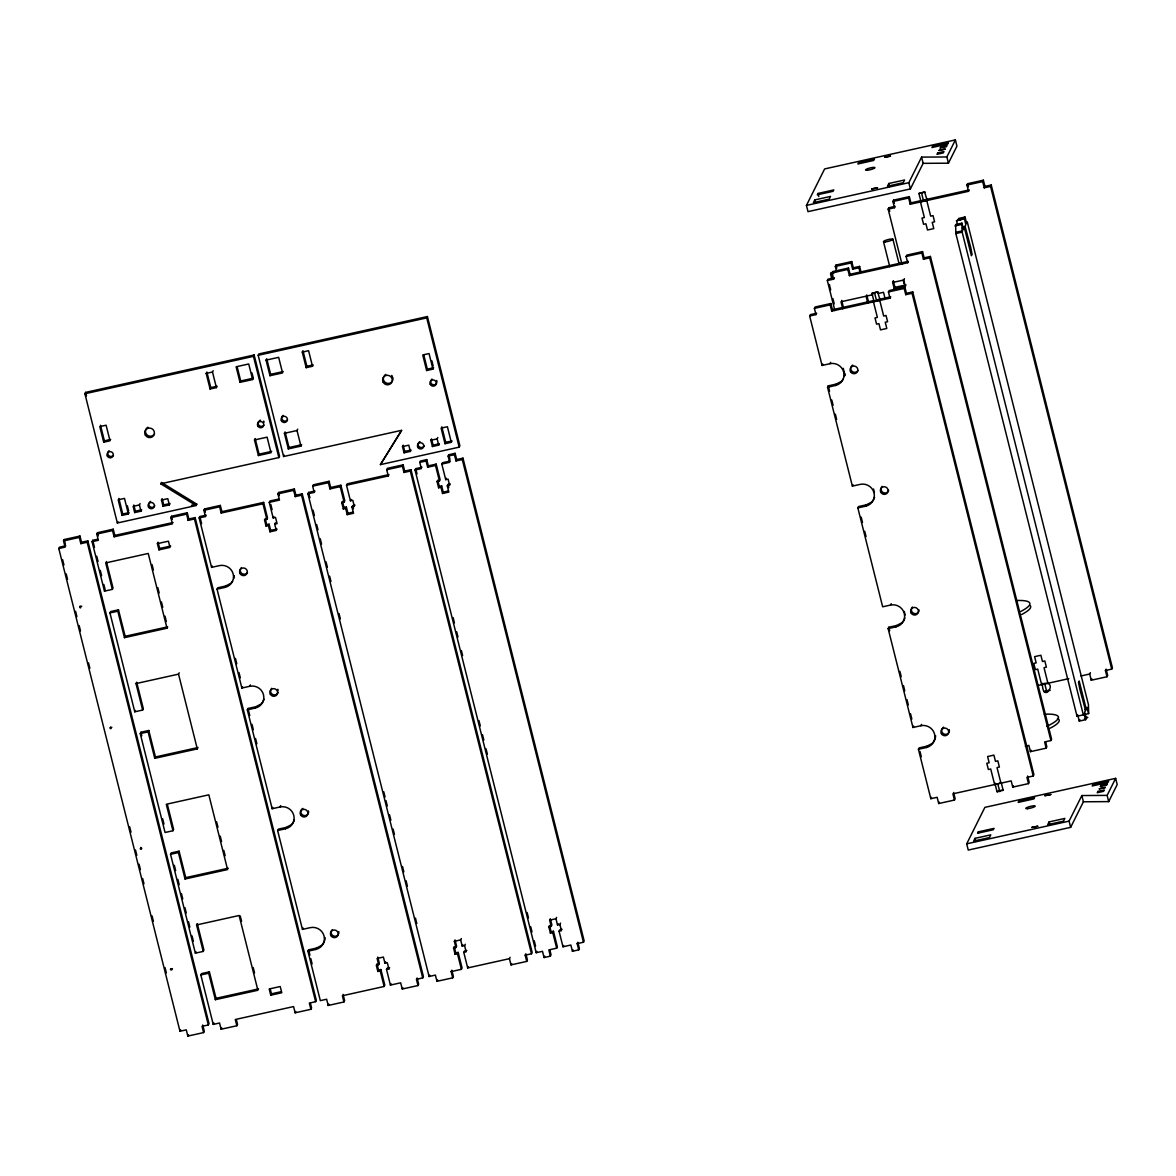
<?xml version="1.0" encoding="UTF-8"?>
<svg xmlns="http://www.w3.org/2000/svg" width="1176" height="1176" viewBox="0 0 1176 1176"><rect width="100%" height="100%" fill="white"/><g stroke="black" fill="none" stroke-linecap="round" stroke-linejoin="round"><path stroke-width="1.5" d="M81.732 606.184C77.351 606.948 82.246 609.683 80.115 606.037M84.907 393.754L85.583 392.402L254.134 354.99L279.55 456.2L278.859 457.567L160.715 483.792L161.406 482.425L196.789 504.166L196.113 505.518L117.35 522.997L84.907 393.754L253.457 356.357L254.134 354.99M103.709 442.191L99.798 426.623L106.105 425.212L110.015 440.794L103.709 442.191L104.399 440.824L100.489 425.256M202.713 1025.002L204.271 1031.22L203.595 1032.587L187.837 1036.085L186.278 1029.853L179.972 1031.249L58.8 548.53L59.476 547.178L65.782 545.782M58.8 548.53L65.106 547.134L63.533 540.916L64.224 539.549L79.968 536.05L81.541 542.283L80.85 543.65L87.156 542.239L87.832 540.886L81.541 542.283M80.85 543.65L79.292 537.417L79.968 536.05M106.384 561.54L113.028 588.015L112.352 589.382L104.473 591.131L92.066 541.68L92.742 540.328L97.476 539.269M92.066 541.68L98.372 540.284L96.799 534.066L97.49 532.699L113.234 529.2L114.807 535.433L114.116 536.785L172.402 523.864L170.843 517.631L171.52 516.264L187.278 512.765L188.836 518.998L188.16 520.365L194.466 518.969L195.142 517.602L188.836 518.998M114.116 536.785L112.558 530.567L113.234 529.2M117.35 522.997L118.026 521.644M122.76 514.015L129.066 512.618L128.39 513.971L122.083 515.382L122.76 514.015L118.849 498.433M135.372 511.222L141.664 509.811L140.988 511.178L134.681 512.574L135.372 511.222L133.799 504.989M140.988 511.178L139.429 504.945L140.106 503.593M210.092 388.991L206.182 373.424L206.873 372.057L210.783 387.624L210.092 388.991L216.399 387.595L217.075 386.228L210.783 387.624M216.399 387.595L212.489 372.013L213.165 370.661M104.473 591.131L105.164 589.764L103.826 584.472M163.038 506.283L161.48 500.05L162.156 498.697L163.729 504.916L163.038 506.283L169.344 504.886L170.02 503.519L163.729 504.916M142.649 710.054L136.004 683.579L136.681 682.227L143.325 708.687L142.649 710.054L134.77 711.803L109.956 612.931L110.632 611.564L118.497 609.815L125.141 636.289L124.465 637.657L167.007 628.205L167.683 626.852L125.141 636.289M124.465 637.657L117.821 611.182L118.497 609.815M157.408 543.621L158.084 542.254L159.657 548.486L158.981 549.854L170.006 547.399L168.433 541.18L157.408 543.621L158.981 549.854M252.002 372.998L253.31 378.187L252.634 379.554L240.022 382.347L240.713 380.98L237.229 367.147M380.421 464.623L401.736 430.298L283.592 456.523L258.191 355.299L258.867 353.947L427.417 316.535L459.86 445.777L459.184 447.145L380.421 464.623L401.442 430.49M188.16 520.365L186.602 514.132L187.278 512.765M266.055 360.135L266.731 358.768L270.642 374.336L269.966 375.703L282.563 372.91L278.653 357.342L266.055 360.135L269.966 375.703M199.156 517.925L199.832 516.558L206.138 515.161L205.462 516.529L199.156 517.925L211.562 567.361L219.442 565.612A11.422 11.113 26.5 0 1 233.201 574.064A11.422 11.113 26.5 0 1 224.91 587.412L217.046 589.161L241.859 688.034L249.738 686.284A11.422 11.113 26.5 0 1 263.498 694.751A11.422 11.113 26.5 0 1 255.207 708.084L247.327 709.834L272.156 808.72L280.02 806.971A11.422 11.113 26.5 0 1 293.794 815.424A11.422 11.113 26.5 0 1 285.503 828.771L277.624 830.521L302.452 929.393L310.317 927.643A11.422 11.113 26.5 0 1 324.076 936.096A11.422 11.113 26.5 0 1 315.785 949.444L307.921 951.193L320.328 1000.644L326.634 999.232L328.192 1005.465L343.951 1001.967L344.627 1000.614L343.069 994.382M205.462 516.529L203.889 510.296L204.58 508.929L220.324 505.43L221.896 511.663L221.206 513.03L262.954 503.769L263.63 502.402L221.896 511.663M221.206 513.03L219.647 506.797L220.324 505.43M254.486 439.956L255.177 438.604L259.073 454.171L258.397 455.538L270.994 452.731L267.099 437.163L254.486 439.956L258.397 455.538M306.186 367.662L302.276 352.094L302.967 350.727L306.863 366.295L306.186 367.662L312.493 366.265L313.169 364.898M134.77 711.803L135.446 710.436M211.562 567.361L212.253 565.994M288.326 448.894L284.416 433.327L285.106 431.96L289.017 447.527L288.326 448.894L300.938 446.101L301.615 444.734L289.017 447.527M167.418 804.663L173.622 829.374L172.931 830.741L165.066 832.49L140.238 733.604L140.929 732.236L148.793 730.487L155.438 756.962L154.762 758.329L197.289 748.891L197.98 747.524L155.438 756.962M217.046 589.161L217.722 587.794L225.586 586.045L230.746 583.37A11.422 11.113 26.5 0 0 232.583 581.12M283.592 456.523L284.269 455.156M300.938 446.101L297.028 430.519L297.704 429.166M154.762 758.329L148.117 731.854L148.793 730.487M197.289 748.891L178.531 674.142L179.208 672.79M224.91 587.412L225.586 586.045M268.422 525.569L266.07 526.084L266.746 524.716L269.113 524.202L268.422 525.569L269.995 531.787L276.286 530.391L274.728 524.158L277.095 523.643L275.522 517.411L273.17 517.94L269.26 502.358L269.936 501.005L278.462 499.109M269.26 502.358L279.491 500.094L277.933 493.861L278.609 492.494L294.368 488.995L295.926 495.228L295.25 496.595L301.556 495.199L302.232 493.832L295.926 495.228M266.07 526.084L264.497 519.851L266.864 519.336L267.54 517.969L263.63 502.402M273.17 517.94L273.846 516.573M269.995 531.787L270.671 530.42L269.113 524.202M274.728 524.158L275.404 522.805M295.25 496.595L293.691 490.363L294.368 488.995M276.286 530.391L276.977 529.024L270.671 530.42M307.921 493.788L308.597 492.421L314.903 491.024L314.227 492.391L307.921 493.788L429.093 976.506L435.399 975.095L436.957 981.328L452.716 977.829L453.392 976.477L451.834 970.244L451.143 971.611L452.716 977.829M314.227 492.391L312.654 486.158L313.345 484.791L329.089 481.293L330.662 487.525L329.971 488.893L340.217 486.614L340.893 485.247L330.662 487.525M329.971 488.893L328.413 482.66L329.089 481.293M241.859 688.034L242.535 686.681M459.184 447.145L426.741 317.902L427.417 316.535M346.508 485.218L347.199 483.85L388.933 474.59L388.256 475.957L346.508 485.218L350.419 500.785L352.785 500.27L354.344 506.488L351.991 507.018L353.55 513.25L347.243 514.647L345.685 508.414L346.361 507.047L344.009 507.576L343.319 508.943L345.685 508.414M249.738 686.284L250.414 684.932M343.319 508.943L341.76 502.711L342.436 501.344L344.009 507.576M341.76 502.711L344.127 502.181L344.803 500.829L340.893 485.247M203.227 951.413L196.583 924.939L197.259 923.586L203.904 950.046L203.227 951.413L195.363 953.163L170.535 854.29L171.211 852.923L179.09 851.174L185.734 877.649L185.058 879.001L227.585 869.564L208.828 794.829L166.286 804.266L172.931 830.741M350.419 500.785L351.109 499.433M247.327 709.834L248.018 708.481L255.883 706.732L261.028 704.042A11.422 11.113 26.5 0 0 264.071 699.161M185.058 879.001L178.414 852.541L179.09 851.174M347.243 514.647L347.934 513.28L346.361 507.047M351.991 507.018L352.668 505.651L355.034 505.136M255.207 708.084L255.883 706.732M427.329 369.161L433.621 367.765L432.944 369.117L426.638 370.528L427.329 369.161L423.845 355.314M388.256 475.957L386.698 469.724L387.374 468.357L403.133 464.858L404.691 471.091L404.015 472.458L410.306 471.061L410.997 469.694L404.691 471.091M404.059 452.804L402.501 446.571L403.177 445.204L404.735 451.437L404.059 452.804L410.365 451.393L411.041 450.04L404.735 451.437M404.015 472.458L402.442 466.225L403.133 464.858M549.883 950.12L551.044 954.794L550.368 956.162L544.076 957.558L542.504 951.325L536.212 952.722L415.04 470.018L415.716 468.651L422.008 467.254M415.04 470.018L421.331 468.607L419.773 462.389L420.449 461.021L426.756 459.625L428.314 465.858L427.638 467.21L435.517 465.461L436.193 464.108L428.314 465.858M432.415 446.512L430.857 440.28L431.533 438.913L433.091 445.145L432.415 446.512L438.721 445.101L439.398 443.749L433.091 445.145M427.638 467.21L426.065 460.992L426.756 459.625M438.721 445.101L437.149 438.883L437.825 437.516M445.689 442.338L451.996 440.941L451.319 442.308L445.013 443.705L445.689 442.338L441.794 426.77M195.363 953.163L196.039 951.796M440.985 487.261L438.619 487.79L439.295 486.423L441.661 485.909L440.985 487.261L442.543 493.494L448.85 492.097L447.292 485.864L449.644 485.35L448.085 479.117L445.719 479.646L441.808 464.064L442.499 462.712L450.364 460.963M272.156 808.72L272.832 807.353M441.808 464.064L449.688 462.315L448.13 456.097L448.806 454.73L455.112 453.333L456.67 459.551L455.994 460.918L462.286 459.522L462.976 458.155L456.67 459.551M438.619 487.79L437.06 481.557L437.737 480.205L439.295 486.423M437.06 481.557L439.427 481.043L440.103 479.676L436.193 464.108M455.994 460.918L454.421 454.7L455.112 453.333M280.02 806.971L280.711 805.604M445.719 479.646L446.395 478.279M236.361 1019.695L237.537 1024.37L236.861 1025.737L221.103 1029.235L219.544 1023.002L213.238 1024.399L200.831 974.963L201.508 973.596L209.387 971.846L216.031 998.321L215.355 999.688L257.882 990.251L239.125 915.501L196.583 924.939M442.543 493.494L443.22 492.127L441.661 485.909M447.292 485.864L447.968 484.512L450.335 483.983M277.624 830.521L278.3 829.153L286.18 827.404L291.325 824.729A11.422 11.113 26.5 0 0 294.368 819.834M215.355 999.688L208.696 973.213L209.387 971.846M179.972 1031.249L180.648 1029.897M285.503 828.771L286.18 827.404M187.837 1036.085L188.513 1034.718M203.595 1032.587L202.022 1026.354L208.328 1024.957L209.005 1023.605L87.832 540.886M213.238 1024.399L213.914 1023.032M221.103 1029.235L221.779 1027.868M302.452 929.393L303.129 928.04M270.759 995.19L269.201 988.972L280.226 986.517L281.799 992.75L270.759 995.19L271.45 993.838L270.274 989.163M307.921 951.193L308.597 949.84L316.476 948.091L321.621 945.401A11.422 11.113 26.5 0 0 325.091 937.639M315.785 949.444L316.476 948.091M310.405 1003.275L311.581 1007.95L310.89 1009.302L295.147 1012.801L295.823 1011.433M310.89 1009.302L309.332 1003.084L315.638 1001.673L316.315 1000.32L195.142 517.602M328.192 1005.465L328.868 1004.098M377.849 971.435L378.54 970.068L380.892 969.538L380.215 970.906L377.849 971.435L376.291 965.202L378.657 964.673L379.334 963.32L377.775 957.088M417.098 977.947L418.671 984.18L417.98 985.547L402.236 989.031L400.663 982.813L390.432 985.076L386.522 969.509L388.889 968.98L387.316 962.762L384.964 963.276L385.64 961.909M386.522 969.509L387.198 968.142L389.565 967.627L388.889 968.98M343.951 1001.967L342.378 995.749L384.126 986.473L384.802 985.12L380.892 969.538M390.432 985.076L391.108 983.709M402.236 989.031L402.912 987.678M806.442 205.418L824.626 168.932L955.382 139.915L956.941 146.147L948.444 163.185L923.145 163.346L910.4 188.924L808 211.636L806.442 205.418L908.827 182.692L921.587 157.114L946.871 156.967L955.382 139.915M417.98 985.547L416.422 979.314L422.728 977.918L423.404 976.55L302.232 493.832M814.777 199.92L813.424 202.654L829.168 199.156L830.535 196.421L814.777 199.92L815.556 203.036M818.011 193.452L817.335 194.804L833.078 191.306L833.769 189.953L818.011 193.452L818.79 196.554M429.093 976.506L429.769 975.139M455.92 947.533L454.348 941.3L455.024 939.947L456.597 946.165L455.92 947.533L453.554 948.062L455.112 954.28L457.479 953.765L458.155 952.398L455.788 952.928L455.112 954.28M436.957 981.328L437.634 979.961M453.554 948.062L454.23 946.695L455.788 952.928M465.255 944.24L464.579 945.607L462.212 946.136L460.654 939.903L461.33 938.536M462.212 946.136L462.903 944.769M510.119 957.308L509.428 958.675L467.695 967.936L463.785 952.369L464.461 951.002L466.828 950.473M451.143 971.611L461.389 969.333L462.065 967.966L458.155 952.398M467.695 967.936L468.371 966.569M809.661 316.006L810.337 314.639L816.644 313.242L815.968 314.595L809.661 316.006L822.068 365.442L829.947 363.693A11.422 11.113 26.5 0 1 843.707 372.145A11.422 11.113 26.5 0 1 835.416 385.493L827.551 387.242L852.365 486.114L860.244 484.365A11.422 11.113 26.5 0 1 874.003 492.817A11.422 11.113 26.5 0 1 865.712 506.165L857.848 507.914L882.662 606.801L890.541 605.052A11.422 11.113 26.5 0 1 904.3 613.505A11.422 11.113 26.5 0 1 896.009 626.852L888.13 628.601L912.958 727.474L920.823 725.724A11.422 11.113 26.5 0 1 934.597 734.177A11.422 11.113 26.5 0 1 926.306 747.524L918.427 749.274L930.833 798.71L937.14 797.313L938.698 803.546L954.456 800.048L955.132 798.68L953.574 792.462M827.345 280.549L828.022 279.182L834.328 277.786L833.637 279.138L827.345 280.549L834.872 310.552M831.917 279.403L830.579 274.067L831.256 272.7L835.974 271.656M815.968 314.595L814.409 308.377L815.086 307.01L830.829 303.511L832.402 309.744L831.711 311.111L889.997 298.175L890.688 296.808L877.296 299.777M833.637 279.138L832.079 272.92L832.755 271.553L848.513 268.054L850.072 274.287L849.395 275.654L907.681 262.718L908.357 261.351L850.072 274.287M836.489 271.112L835.313 266.438L835.989 265.07L851.747 261.572L853.306 267.805L852.629 269.172L858.921 267.775L859.612 266.408L853.306 267.805M888.821 183.485L887.454 186.22L903.212 182.721L904.565 180.001L888.821 183.485L889.6 186.602M831.711 311.111L830.153 304.878L830.829 303.511M849.395 275.654L847.837 269.422L848.513 268.054M852.629 269.172L851.057 262.939L851.747 261.572M526.745 961.409L525.187 955.177L525.863 953.81L527.436 960.042L526.745 961.409L511.001 964.893L511.678 963.541M888.159 209.137L888.85 207.77L895.142 206.373L894.466 207.726L888.159 209.137L902.021 264.35M894.466 207.726L892.907 201.508L893.584 200.141L909.342 196.642L910.9 202.875L910.224 204.242L968.51 191.306L969.186 189.939L924.292 199.905M822.068 365.442L822.759 364.075M525.187 955.177L531.493 953.78L532.169 952.413L410.997 469.694M910.224 204.242L908.651 198.009L909.342 196.642M551.206 926.379L549.648 920.161L550.324 918.794L551.897 925.027L551.206 926.379L548.854 926.908L550.412 933.141L552.779 932.612L553.455 931.245L551.088 931.774L550.412 933.141M548.854 926.908L549.53 925.541L551.088 931.774M536.212 952.722L536.888 951.369M829.947 363.693L830.623 362.326M560.555 923.101L559.879 924.454L557.512 924.983L555.954 918.75L556.63 917.398M557.512 924.983L558.188 923.616M827.551 387.242L828.227 385.875L836.107 384.126L841.252 381.45A11.422 11.113 26.5 0 0 843.104 379.201M544.076 957.558L544.753 956.191M578.724 949.87L577.166 943.637L577.842 942.27L579.4 948.503L578.724 949.87L572.418 951.266L570.86 945.034L562.981 946.783L559.07 931.216L559.761 929.848L562.113 929.319M923.616 201.258L921.675 193.452M876.62 301.144L874.679 293.324M927.438 199.2L926.762 200.567L930.672 216.134L933.038 215.62L934.597 221.838L932.23 222.367L933.788 228.6L927.497 229.996L925.924 223.763L923.572 224.293L921.999 218.06L924.365 217.531L920.455 201.963L921.131 200.596L910.9 202.875M835.416 385.493L836.107 384.126M550.368 956.162L548.81 949.929L556.689 948.179L557.365 946.827L553.455 931.245M880.442 299.086L879.766 300.439L883.676 316.021L886.043 315.491L887.601 321.724L885.234 322.239L886.807 328.471L880.501 329.868L878.942 323.635L876.576 324.164L875.003 317.932L877.37 317.417L873.459 301.835L874.15 300.483L832.402 309.744M894.245 288.708L894.936 287.341L905.961 284.901L905.285 286.268L894.245 288.708L892.687 282.475L893.363 281.123M889.997 298.175L888.439 291.942L889.115 290.575L904.873 287.076L906.431 293.309L905.755 294.676L912.062 293.28L912.738 291.913L906.431 293.309M907.681 262.718L906.123 256.486L906.799 255.119L922.557 251.62L924.115 257.853L923.439 259.22L929.731 257.823L930.422 256.456L924.115 257.853M562.981 946.783L563.671 945.416M905.285 286.268L903.712 280.035L904.388 278.668M572.418 951.266L573.109 949.899M905.755 294.676L904.197 288.443L904.873 287.076M923.439 259.22L921.866 252.987L922.557 251.62M577.166 943.637L583.458 942.241L584.149 940.873L462.976 458.155M968.51 191.306L966.937 185.073L967.627 183.706L983.371 180.207L984.944 186.44L984.253 187.807L990.56 186.411L991.236 185.044L984.944 186.44M956.514 220.721L962.688 219.133L956.514 220.721L957.749 225.263M1077.025 716.243L1077.716 714.876L1079.274 721.109L1085.58 719.712L1084.007 713.479L1083.331 714.846L1077.025 716.243L955.853 233.524L955.647 224.572L961.953 223.175L963.512 229.394L965.893 224.631L964.335 218.398L965.011 217.031L958.719 218.427L958.028 219.794L964.335 218.398M1083.331 714.846L962.159 232.128L961.953 223.175M984.253 187.807L982.695 181.574L983.371 180.207M962.291 228.1L964.643 226.924L963.791 226.762M852.365 486.114L853.041 484.762M857.848 507.914L858.524 506.562L866.389 504.813L871.548 502.123A11.422 11.113 26.5 0 0 874.577 497.242M865.712 506.165L866.389 504.813M890.541 605.052L891.217 603.685M888.13 628.601L888.821 627.234L896.685 625.485L901.83 622.81A11.422 11.113 26.5 0 0 904.873 617.914M896.009 626.852L896.685 625.485M912.958 727.474L913.634 726.106M920.823 725.724L921.514 724.372M918.427 749.274L919.103 747.907L926.982 746.172L932.127 743.482A11.422 11.113 26.5 0 0 935.611 735.72M926.306 747.524L926.982 746.172M930.833 798.71L931.524 797.357M938.698 803.546L939.389 802.179M1042.318 683.315L1041.627 684.682L1037.717 669.115L1035.365 669.629L1033.792 663.411L1036.159 662.882L1034.601 656.649L1040.892 655.252L1042.465 661.485L1044.817 660.956L1046.39 667.189L1044.023 667.703L1047.934 683.285M995.322 783.201L994.631 784.554L990.721 768.986L988.369 769.516L986.796 763.283L989.163 762.754L987.605 756.535L993.896 755.124L995.469 761.357L997.821 760.828L999.394 767.061L997.028 767.59L1000.938 783.157M1044.788 683.976L1046.743 691.738M966.701 843.839L984.885 807.368L1115.642 778.35L1117.2 784.568L1108.703 801.62L1083.405 801.782L1070.66 827.345L968.26 850.072L966.701 843.839L1069.087 821.127L1081.847 795.549L1107.13 795.388L1115.642 778.35M997.792 783.863L999.762 791.624M975.036 838.356L973.684 841.075L989.428 837.591L990.795 834.857L975.036 838.356L975.83 841.472M1027.603 776.028L1029.176 782.26L1028.5 783.613L1012.742 787.112L1013.418 785.759M1045.685 742.13L1046.846 746.804L1046.17 748.156L1030.426 751.655L1031.102 750.288M1028.5 783.613L1026.927 777.395L1033.234 775.998L1033.91 774.631L912.738 291.913M1046.17 748.156L1044.611 741.938L1050.903 740.542L1051.594 739.175L930.422 256.456M1106.998 676.744L1105.425 670.526L1106.116 669.159L1107.674 675.391L1106.998 676.744L1091.24 680.242L1089.682 674.024L1090.358 672.657M1091.24 680.242L1091.916 678.875M1079.274 721.109L1079.95 719.741M1085.58 719.712L1086.256 718.345L1084.698 712.112L1087.065 707.349L1088.638 713.567L1085.477 714.273M1088.638 713.567L1088.432 704.615L967.26 221.896L966.584 223.264L965.011 217.031M1105.425 670.526L1111.732 669.129L1112.408 667.762L991.236 185.044M1049.08 821.921L1047.713 824.655L1063.472 821.157L1064.839 818.423L1049.08 821.921L1049.859 825.038M923.087 201.361L920.955 201.449L918.926 193.481L924.557 191.85L927.026 199.905L924.16 201.125M925.071 192.114L918.926 193.481M920.882 201.258L922.704 200.346M876.091 301.232L873.959 301.335L871.93 293.353L877.561 291.721L880.03 299.777L877.164 300.997M878.075 291.986L871.93 293.353M1042.054 683.976C1060.061 678.817 1042.906 705.791 1042.348 683.712M1044.009 691.767L1045.832 690.856M998.336 783.716L1001.202 782.496L1003.157 790.287L997.086 791.83L998.836 790.728M111.838 727.327C107.222 727.165 112.749 730.472 110.529 727.194M172.431 968.686L171.505 968.892M1084.36 718.874L1087.771 717.433L1086.051 717.36M892.907 201.508L908.651 198.009M966.937 185.073L982.695 181.574M258.191 355.299L426.741 317.902M206.182 373.424L212.489 372.013M302.276 352.094L308.582 350.698L312.493 366.265M240.713 380.98L253.31 378.187M270.642 374.336L283.24 371.543M306.863 366.295L311.596 365.251M954.971 225.939L961.277 224.528M956.544 232.157L962.835 230.761M955.853 233.524L962.159 232.128M835.313 266.438L851.057 262.939M832.079 272.92L847.837 269.422M906.123 256.486L921.866 252.987M830.579 274.067L833.725 273.361M104.399 440.824L110.691 439.427M892.687 282.475L903.712 280.035M872.886 294.676L840.987 301.762L842.751 308.818M878.193 293.5L883.514 292.324L884.852 297.66M814.409 308.377L830.153 304.878M888.439 291.942L904.197 288.443M284.416 433.327L297.028 430.519M259.073 454.171L271.685 451.378M139.429 504.945L133.123 506.356L134.681 512.574M161.48 500.05L167.786 498.653L169.344 504.886M402.501 446.571L408.792 445.175L410.365 451.393M430.857 440.28L437.149 438.883M191.423 505.357L196.789 504.166M63.533 540.916L79.292 537.417M96.799 534.066L112.558 530.567M170.843 517.631L186.602 514.132M203.889 510.296L219.647 506.797M277.933 493.861L293.691 490.363M312.654 486.158L328.413 482.66M386.698 469.724L402.442 466.225M419.773 462.389L426.065 460.992M448.13 456.097L454.421 454.7M114.807 535.433L173.093 522.497M159.657 548.486L170.682 546.046M347.934 513.28L352.653 512.236M443.22 492.127L447.953 491.083M109.956 612.931L117.821 611.182M136.004 683.579L178.531 674.142M140.238 733.604L148.117 731.854M170.535 854.29L178.414 852.541M1038.217 685.432L1068.808 678.655M1080.979 675.95L1089.682 674.024M185.734 877.649L228.262 868.211M1025.325 746.216L1028.853 745.422L1030.426 751.655M200.831 974.963L208.696 973.213M454.348 941.3L460.654 939.903M549.648 920.161L555.954 918.75M216.031 998.321L258.558 988.884M271.45 993.838L280.902 991.736M463.785 952.369L466.137 951.84L464.579 945.607M559.07 931.216L561.437 930.686L559.879 924.454M924.806 199.802L927.026 199.905M877.81 299.689L880.03 299.777M1047.934 690.312L1050.153 690.4M997.263 783.951L995.058 783.863L997.013 791.639M1000.938 790.184L1003.157 790.287M1084.963 709.481L1085.815 709.643M141.708 848.249C137.636 848.352 143.531 850.909 140.708 847.396M171.431 968.789C168.168 969.685 173.827 971.111 171.123 968.554M160.715 483.792L196.113 505.518M990.56 186.411L1111.732 669.129M967.627 183.706L968.407 186.822M965.055 226.336L970.773 247.621L972.082 254.354L971.405 255.721L964.364 227.688M1086.227 709.055L1079.186 681.022L1078.51 682.389L1079.818 689.121L1085.536 710.407M946.871 156.967L948.444 163.185M1107.13 795.388L1108.703 801.62M921.587 157.114L923.145 163.346M1081.847 795.549L1083.405 801.782M929.731 257.823L1050.903 740.542M908.827 182.692L910.4 188.924M1069.087 821.127L1070.66 827.345M893.584 200.141L894.363 203.257M912.062 293.28L1033.234 775.998M888.85 207.77L889.732 211.327M892.893 239.169L899.155 264.115M903.183 280.138L904.065 283.695M883.499 241.727L889.762 266.658M893.334 280.917L895.127 288.032M1012.742 787.112L1011.184 780.893L952.898 793.829L954.456 800.048M859.612 266.408L860.95 271.759M866.756 294.911L868.549 302.026M858.921 267.775L860.273 273.111M866.08 296.279L867.873 303.393M835.989 265.07L836.768 268.187M841.663 300.394L843.427 307.465M831.256 272.7L832.152 276.257M829.359 284.474L830.682 289.766M832.902 298.601L834.225 303.893M843.251 368.323L844.985 375.35M873.548 489.01L874.415 492.538M904.27 611.461L905.138 614.96M828.227 385.875L829.55 391.167M831.77 400.002L833.108 405.294M835.313 414.128L836.65 419.42M861.185 517.146L862.508 522.453M864.727 531.273L866.05 536.565M888.821 627.234L889.703 630.762M899.89 671.378L901.228 676.67M903.447 685.505L904.77 690.797M906.99 699.632L908.313 704.924M910.533 713.759L911.856 719.05M920 751.449L921.322 756.741M462.286 459.522L583.458 942.241M431.886 360.841L433.194 366.03M432.944 369.117L429.034 353.55L422.743 354.946L426.638 370.528M451.319 442.308L447.409 426.741L441.103 428.137L445.013 443.705M448.806 454.73L449.982 459.404M447.968 484.512L448.747 487.614M435.517 465.461L439.427 481.043M552.779 932.612L556.689 948.179M415.716 468.651L417.039 473.943M453.098 617.576L454.421 622.868M456.641 631.703L457.978 636.995M461.36 650.504L462.624 655.532M478.955 720.594L480.293 725.901M482.498 734.721L483.836 740.027M486.055 748.847L487.379 754.154M527.127 912.517L528.465 917.809M530.685 926.644L532.008 931.936M534.227 940.771L535.55 946.063M410.306 471.061L531.493 953.78M509.428 958.675L511.001 964.893M352.668 505.651L353.447 508.767M340.217 486.614L344.127 502.181M457.479 953.765L461.389 969.333M308.597 492.421L309.95 497.757M313.066 510.237L314.418 515.573M316.653 524.481L317.99 529.832M320.225 538.726L321.562 544.076M326.046 561.893L327.384 567.229M329.618 576.137L330.956 581.488M339.011 613.549L340.349 618.885M383.714 791.668L385.066 797.005M385.949 800.577L387.301 805.913M389.535 814.821L390.873 820.172M393.107 829.08L394.445 834.416M402.501 866.477L403.838 871.828M406.073 880.736L407.41 886.072M415.466 918.133L416.804 923.483M301.556 495.199L422.728 977.918M253.457 356.357L278.859 457.567M252.634 379.554L248.724 363.972L236.126 366.78L240.022 382.347M278.609 492.494L279.388 495.61M270.803 504.46L272.112 509.649M384.964 963.276L383.391 957.058L377.099 958.455L378.657 964.673M262.954 503.769L266.864 519.336M380.215 970.906L384.126 986.473M265.188 518.498L266.746 524.716M376.967 963.835L378.54 970.068M204.58 508.929L205.359 512.045M199.832 516.558L201.611 523.614M235.45 658.428L236.773 663.72M238.993 672.554L240.33 677.846M248.018 708.481L249.782 715.537M252.002 724.372L253.325 729.664M255.545 738.499L256.882 743.791M308.597 949.84L309.935 955.132M310.817 958.66L312.14 963.952M194.466 518.969L315.638 1001.673M171.52 516.264L172.299 519.38M295.147 1012.801L293.574 1006.568L235.288 1019.504L236.861 1025.737M152.042 564.568L153.38 569.904M157.849 587.691L159.186 593.042M161.421 601.936L162.773 607.272M164.993 616.165L166.345 621.501M216.649 821.936L217.986 827.272M220.221 836.165L221.573 841.516M223.793 850.41L225.145 855.746M240.242 915.928L241.58 921.264M253.193 967.525L254.545 972.875M167.007 628.205L148.235 553.47L105.708 562.907L112.352 589.382M127.331 505.695L128.625 510.884M128.39 513.971L124.48 498.404L118.173 499.8L122.083 515.382M85.583 392.402L86.48 395.93M97.49 532.699L98.269 535.815M92.742 540.328L94.521 547.384M96.741 556.219L98.064 561.511M100.283 570.345L101.606 575.637M140.929 732.236L141.811 735.779M162.641 818.761L163.964 824.053M174.313 865.286L175.65 870.578M177.87 879.413L179.193 884.705M181.413 893.525L182.736 898.832M184.955 907.652L186.278 912.958M188.498 921.778L189.836 927.085M192.041 935.905L193.379 941.212M87.156 542.239L208.328 1024.957M64.224 539.549L65.386 544.223M62.607 559.644L63.945 564.98M66.194 573.888L67.532 579.239M75.573 611.299L76.925 616.636M79.159 625.544L80.497 630.895M88.538 662.955L89.891 668.291M129.683 826.831L131.021 832.167M135.49 849.983L136.828 855.334M139.077 864.228L140.414 869.578M142.649 878.487L143.987 883.823M152.042 915.898L153.38 921.234M165.007 967.554L166.345 972.89M154.762 505.68A3.175 3.087 26.5 0 1 150.528 507.018A3.175 3.087 26.5 0 1 149.073 502.828M149.719 501.961A3.175 3.087 26.5 0 1 150.631 501.388M154.438 434.032A4.895 4.763 26.5 0 1 146.765 434.708A4.895 4.763 26.5 0 1 147.911 427.226M113.425 455.244A3.175 3.087 26.5 0 1 108.589 455.465A3.175 3.087 26.5 0 1 109.103 450.746M263.865 425.153A3.175 3.087 26.5 0 1 259.44 425.741A3.175 3.087 26.5 0 1 258.735 421.375M259.529 420.64A3.175 3.087 26.5 0 1 260.543 420.229M263.586 421.155A3.175 3.087 26.5 0 1 264.188 422.066M392.858 377.628A4.895 4.763 26.5 0 1 387.418 383.391A4.895 4.763 26.5 0 1 383.964 376.114M384.758 375.159A4.895 4.763 26.5 0 1 385.787 374.438M391.652 375.438A4.895 4.763 26.5 0 1 392.402 376.452M424.124 445.91A3.175 3.087 26.5 0 1 419.891 447.233A3.175 3.087 26.5 0 1 418.435 443.043M419.082 442.191A3.175 3.087 26.5 0 1 420.008 441.603M436.84 382.626A3.175 3.087 26.5 0 1 432.915 384.67A3.175 3.087 26.5 0 1 430.754 380.774M431.239 379.804A3.175 3.087 26.5 0 1 432.033 379.069M436.693 380.495A3.175 3.087 26.5 0 1 436.957 381.553M287.488 419.905A3.175 3.087 26.5 0 1 282.652 420.126A3.175 3.087 26.5 0 1 283.166 415.407M278.153 692.252A3.91 3.807 26.5 0 1 272.406 694.34A3.91 3.807 26.5 0 1 271.715 688.298M277.83 689.327A3.91 3.807 26.5 0 1 278.197 690.268M338.776 931.627A3.91 3.807 26.5 0 1 333.925 936.125A3.91 3.807 26.5 0 1 332.293 929.643M308.494 810.955A3.91 3.807 26.5 0 1 305.981 815.438A3.91 3.807 26.5 0 1 301.144 813.263A3.91 3.807 26.5 0 1 302.82 808.397M234.215 575.608A11.422 11.113 26.5 0 1 233.774 578.474M247.46 572.477A3.91 3.807 26.5 0 1 241.697 573.374A3.91 3.807 26.5 0 1 241.418 567.611M888.674 490.333A3.91 3.807 26.5 0 1 882.911 492.421A3.91 3.807 26.5 0 1 882.22 486.364M949.297 729.708A3.91 3.807 26.5 0 1 944.931 734.324A3.91 3.807 26.5 0 1 942.167 728.503M942.814 727.724A3.91 3.807 26.5 0 1 943.622 727.15M919.117 610.021A3.91 3.807 26.5 0 1 913.664 613.343A3.91 3.807 26.5 0 1 912.517 607.051M844.721 373.689A11.422 11.113 26.5 0 1 844.28 376.555M857.965 370.558A3.91 3.807 26.5 0 1 852.615 371.748A3.91 3.807 26.5 0 1 851.292 366.456M851.924 365.692A3.91 3.807 26.5 0 1 852.747 365.119M1030.176 605.611A51.406 9.217 -14.1 0 1 1021.694 614.475M1017.181 600.495A51.406 9.217 -14.1 0 1 1020.915 611.358M1044.288 714.214A51.406 9.217 -14.1 0 1 1046.905 726.283M1057.43 718.433A51.406 9.217 -14.1 0 1 1050.227 728.15M858.598 162.611L857.921 163.964L873.68 160.465L874.356 159.113L858.598 162.611M932.642 146.177L931.965 147.544L947.709 144.045L948.4 142.678L932.642 146.177M937.669 152.939L936.993 154.306L943.299 152.909L943.975 151.542L937.669 152.939M939.051 150.41L945.092 149.073L939.051 150.41M940.727 146.809L940.05 148.161L946.357 146.765L947.033 145.412L940.727 146.809M978.27 831.873L977.594 833.24L993.338 829.742L994.029 828.374L978.27 831.873M1018.872 801.032L1018.181 802.399L1033.939 798.901L1034.615 797.534L1018.872 801.032M1092.901 784.612L1092.225 785.965L1107.968 782.466L1108.659 781.114L1092.901 784.612M1097.928 791.375L1097.252 792.742L1103.558 791.33L1104.235 789.978L1097.928 791.375M1101.001 785.23L1100.31 786.597L1106.616 785.2L1107.292 783.833L1101.001 785.23M1099.31 788.846L1105.352 787.494L1099.31 788.846M884.631 157.231L890.482 156.143L884.631 157.231M871.637 188.924L877.487 187.822L871.637 188.924M1044.891 795.667L1050.741 794.564L1044.891 795.667M1031.896 827.36L1037.746 826.258L1031.896 827.36M145.324 435.046A4.895 4.763 26.5 0 0 153.762 435.385A4.895 4.763 26.5 0 0 149.675 428.049A4.895 4.763 26.5 0 0 145.324 435.046M148.602 507.297A3.175 3.087 26.5 0 0 154.071 507.047A3.175 3.087 26.5 0 0 151.013 502.505A3.175 3.087 26.5 0 0 148.602 507.297M107.295 455.92A3.175 3.087 26.5 0 0 112.749 456.611A3.175 3.087 26.5 0 0 110.515 451.643A3.175 3.087 26.5 0 0 107.295 455.92M257.72 425.83A3.175 3.087 26.5 0 0 263.174 426.52A3.175 3.087 26.5 0 0 260.954 421.537A3.175 3.087 26.5 0 0 257.72 425.83M417.98 447.512A3.175 3.087 26.5 0 0 423.448 447.262A3.175 3.087 26.5 0 0 420.391 442.735A3.175 3.087 26.5 0 0 417.98 447.512M383.2 382.259A4.895 4.763 26.5 0 0 391.623 382.597A4.895 4.763 26.5 0 0 387.551 375.262A4.895 4.763 26.5 0 0 383.2 382.259M430.225 384.258A3.175 3.087 26.5 0 0 435.679 384.949A3.175 3.087 26.5 0 0 433.459 379.966A3.175 3.087 26.5 0 0 430.225 384.258M281.358 420.582A3.175 3.087 26.5 0 0 286.812 421.273A3.175 3.087 26.5 0 0 284.577 416.304A3.175 3.087 26.5 0 0 281.358 420.582M270.333 694.252A3.91 3.807 26.5 0 0 277.066 694.516A3.91 3.807 26.5 0 0 273.802 688.651A3.91 3.807 26.5 0 0 270.333 694.252M300.615 814.924A3.91 3.807 26.5 0 0 307.362 815.203A3.91 3.807 26.5 0 0 304.099 809.323A3.91 3.807 26.5 0 0 300.615 814.924M330.912 935.611A3.91 3.807 26.5 0 0 337.659 935.875A3.91 3.807 26.5 0 0 334.396 930.01A3.91 3.807 26.5 0 0 330.912 935.611M240.036 573.565A3.91 3.807 26.5 0 0 246.784 573.844A3.91 3.807 26.5 0 0 243.52 567.964A3.91 3.807 26.5 0 0 240.036 573.565M867.403 170.226A4.895 0.882 -14.1 0 0 874.944 167.771A4.895 0.882 -14.1 0 0 868.3 168.462A4.895 0.882 -14.1 0 0 867.403 170.226M880.839 492.332A3.91 3.807 26.5 0 0 887.586 492.597A3.91 3.807 26.5 0 0 884.323 486.732A3.91 3.807 26.5 0 0 880.839 492.332M911.135 613.005A3.91 3.807 26.5 0 0 917.868 613.284A3.91 3.807 26.5 0 0 914.605 607.404A3.91 3.807 26.5 0 0 911.135 613.005M941.417 733.692A3.91 3.807 26.5 0 0 948.165 733.956A3.91 3.807 26.5 0 0 944.901 728.076A3.91 3.807 26.5 0 0 941.417 733.692M850.542 371.645A3.91 3.807 26.5 0 0 857.289 371.925A3.91 3.807 26.5 0 0 854.026 366.045A3.91 3.807 26.5 0 0 850.542 371.645M1027.677 808.662A4.895 0.882 -14.1 0 0 1035.203 806.207A4.895 0.882 -14.1 0 0 1028.559 806.898A4.895 0.882 -14.1 0 0 1027.677 808.662M885.396 241.859A4.895 0.882 -14.1 0 0 892.922 239.404A4.895 0.882 -14.1 0 0 886.278 240.095A4.895 0.882 -14.1 0 0 885.396 241.859"/></g></svg>
